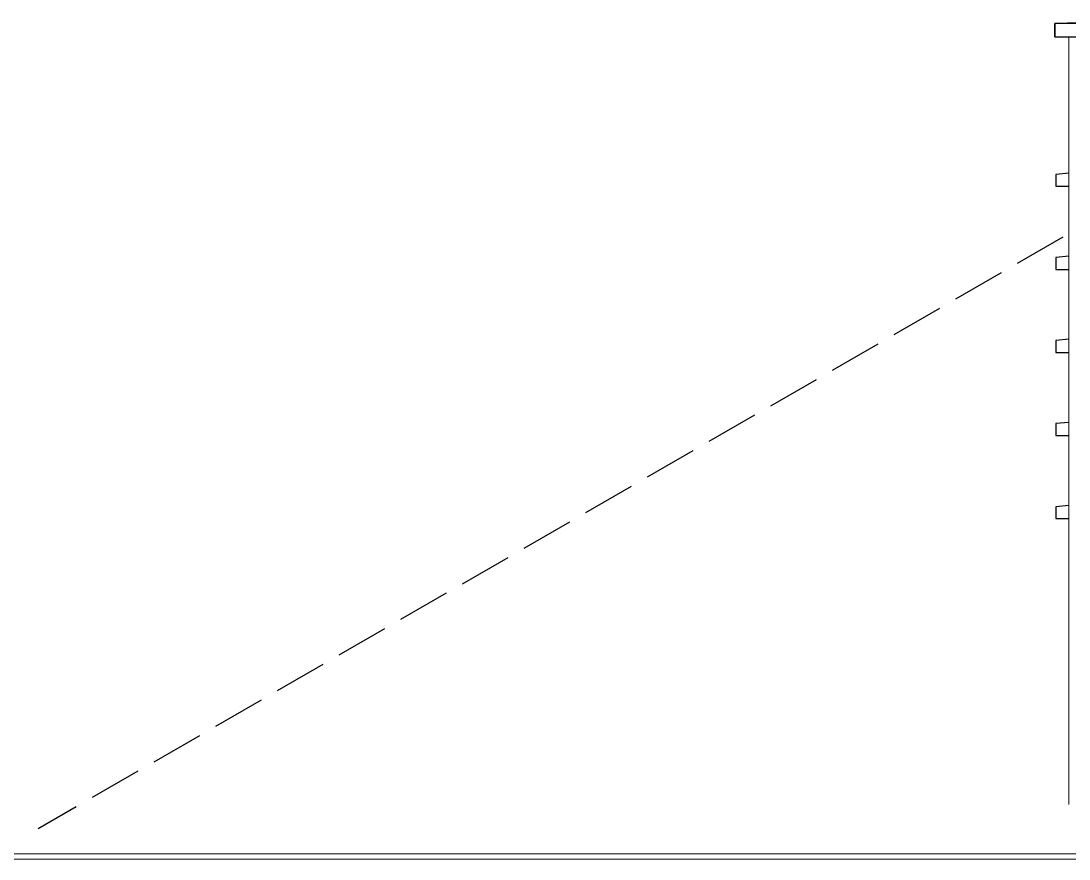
# Model space of a CAD drawing. Header units: millimetres. Extents: x 0 to 1200, y 0 to 841.
# Drawn here: x 296.22 to 335.97, y 731.39 to 763.17 of the extents above; entities that cross this region are included whole.
import ezdxf

# ---------------------------------------------------------------- set-up
doc = ezdxf.new("R2010")
doc.units = ezdxf.units.MM
doc.linetypes.add('VERDECKT2_S2', pattern=[2.7, 2, -0.7])
doc.layers.add('Standard', color=7, linetype='Continuous', lineweight=25)

msp = doc.modelspace()

# ---------------------------------------------------------------- linework, layer by layer
at = {"layer": 'Standard', "color": 117, "linetype": 'Continuous', "lineweight": -3}
for p, q in [((335.433, 763.073), (338.683, 763.173)), ((338.683, 763.173), (335.433, 763.073)), ((335.433, 762.573), (335.433, 763.073)), ((348.483, 763.073), (335.433, 763.073)), ((335.433, 763.073), (335.433, 762.573)), ((335.433, 762.573), (348.483, 762.573)), ((335.958, 757.402), (335.468, 757.353)), ((335.468, 757.353), (335.468, 756.903)), ((335.468, 756.903), (335.958, 756.903)), ((335.959, 754.252), (335.468, 754.203)), ((335.468, 754.203), (335.468, 753.753)), ((335.468, 753.753), (335.959, 753.753)), ((335.959, 751.102), (335.468, 751.053)), ((335.468, 751.053), (335.468, 750.603)), ((335.468, 750.603), (335.959, 750.603)), ((335.959, 747.952), (335.468, 747.903)), ((335.468, 747.903), (335.468, 747.453)), ((335.468, 747.453), (335.959, 747.453)), ((335.96, 744.802), (335.468, 744.753)), ((335.468, 744.753), (335.468, 744.303)), ((335.468, 744.303), (335.96, 744.303))]:
    msp.add_line(p, q, dxfattribs=at)
at = {"layer": 'Standard', "color": 36, "linetype": 'Continuous', "lineweight": 18}
msp.add_line((335.958, 762.573), (335.961, 733.465), dxfattribs=at)
at = {"layer": 'Standard', "color": 7, "linetype": 'VERDECKT2_S2', "lineweight": -3}
msp.add_line((335.726, 754.97), (296.868, 732.536), dxfattribs=at)
at = {"layer": 'Standard', "color": 9, "linetype": 'Continuous', "lineweight": 18}
for p, q in [((291.778, 731.593), (454.958, 731.593)), ((291.778, 731.393), (454.958, 731.393))]:
    msp.add_line(p, q, dxfattribs=at)

doc.saveas('drawing.dxf')
